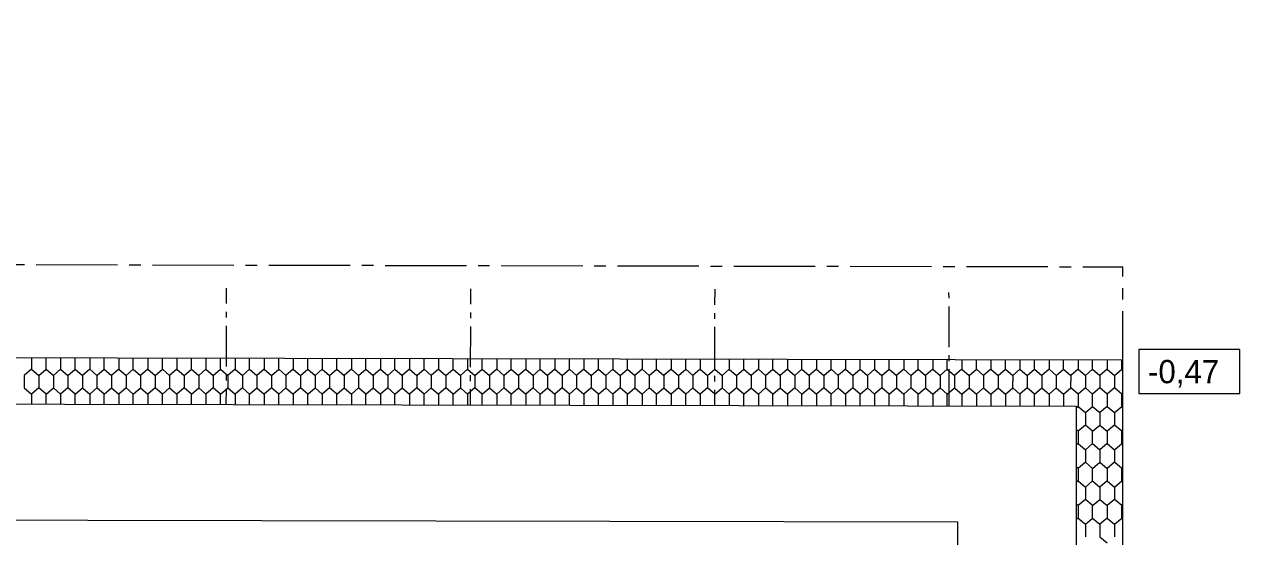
# Model space of a CAD drawing. Header units: millimetres. Extents: x 214.1 to 310.4, y 372.3 to 401.
# Drawn here: x 224.719 to 228.834, y 380.961 to 382.696 of the extents above; entities that cross this region are included whole.
import ezdxf

# ---------------------------------------------------------------- set-up
doc = ezdxf.new("R2010")
doc.units = ezdxf.units.MM
for name, color, linetype in [('PDF4_Krokve', 7, 'Continuous'), ('PDF4_KTZ_zatepleni', 7, 'Continuous'), ('PDF4_STĚNY', 7, 'Continuous'), ('PDF4_STŘECHA', 7, 'Continuous'), ('PDF4_Výšky', 7, 'Continuous'), ('PDF4_Šrafy', 7, 'Continuous')]:
    doc.layers.add(name, color=color, linetype=linetype)
doc.styles.add('PDF Arial', font='')
doc.styles.get('PDF Arial').set_extended_font_data('Arial')

msp = doc.modelspace()

# ---------------------------------------------------------------- linework, layer by layer
at = {"layer": 'PDF4_Krokve', "lineweight": 13}
for points in [[(225.4034, 381.7505), (225.4035, 381.8024)], [(226.2302, 381.7483), (226.2303, 381.8008), (226.2303, 381.8008)], [(226.2303, 381.8008), (226.2303, 381.8008)], [(227.0569, 381.7462), (227.0571, 381.7992), (227.0571, 381.7992)], [(227.0571, 381.7992), (227.0571, 381.7992)], [(227.8494, 381.7686), (227.8493, 381.7882)], [(225.4033, 381.7033), (225.4033, 381.7229)], [(226.23, 381.7011), (226.2301, 381.7208)], [(227.0568, 381.6989), (227.0569, 381.7186)], [(227.8498, 381.6032), (227.8494, 381.741)], [(225.4028, 381.5379), (225.4032, 381.6757)], [(226.2296, 381.5357), (226.23, 381.6735)], [(227.0564, 381.5336), (227.0567, 381.6714)], [(227.8499, 381.556), (227.8499, 381.5757)], [(225.4027, 381.4907), (225.4028, 381.5104)], [(226.2295, 381.4885), (226.2295, 381.5082)], [(227.0563, 381.4863), (227.0563, 381.506)], [(227.8503, 381.4039), (227.8503, 381.4039), (227.85, 381.5284)], [(225.4025, 381.4087), (225.4025, 381.4087), (225.4026, 381.4631)], [(226.2293, 381.4071), (226.2293, 381.4071), (226.2294, 381.4609)], [(227.056, 381.4055), (227.056, 381.4055), (227.0562, 381.4588)]]:
    msp.add_lwpolyline(points, dxfattribs=at)
for points in [[(225.4035, 381.8024), (225.4035, 381.8024)], [(227.8493, 381.7976), (227.8493, 381.7976)]]:
    msp.add_lwpolyline(points, close=True, dxfattribs=at)
at = {"layer": 'PDF4_KTZ_zatepleni', "lineweight": 13}
for points in [[(219.9181, 382.6962), (219.9242, 381.5771), (228.4379, 381.5602)], [(223.7628, 374.8755), (228.4378, 374.8755), (228.4379, 381.5602)]]:
    msp.add_lwpolyline(points, dxfattribs=at)
at = {"layer": 'PDF4_STĚNY', "lineweight": 13}
for points in [[(223.7583, 381.2388), (223.711, 381.2389), (223.711, 381.2389), (223.711, 381.2389), (223.7113, 381.4121), (223.7113, 381.4121), (228.2804, 381.4031)], [(228.2804, 381.4031), (228.2804, 380.081)], [(228.2804, 380.081), (228.178, 380.081), (228.178, 380.081), (228.178, 380.0889), (228.178, 380.0889), (227.8788, 380.0889), (227.8788, 380.0889), (227.8788, 381.0101), (227.8788, 381.0101), (224.3434, 381.0171), (224.3434, 381.0171), (224.3434, 381.0171), (224.3466, 378.0439)]]:
    msp.add_lwpolyline(points, dxfattribs=at)
at = {"layer": 'PDF4_STŘECHA', "lineweight": 13}
for points in [[(224.68, 381.8826), (224.7193, 381.8825)], [(224.7587, 381.8825), (225.0343, 381.8819)], [(225.0737, 381.8818), (225.113, 381.8818)], [(225.1524, 381.8817), (225.428, 381.8811)], [(225.4674, 381.8811), (225.5067, 381.881)], [(225.5461, 381.8809), (225.8217, 381.8804)], [(225.8611, 381.8803), (225.9004, 381.8802)], [(225.9398, 381.8801), (226.2154, 381.8796)], [(226.2548, 381.8795), (226.2941, 381.8794)], [(226.3335, 381.8793), (226.6091, 381.8788)], [(226.6485, 381.8787), (226.6878, 381.8786)], [(226.7272, 381.8786), (227.0028, 381.878)], [(227.0422, 381.8779), (227.0815, 381.8779)], [(227.1209, 381.8778), (227.3965, 381.8772)], [(227.4359, 381.8772), (227.4752, 381.8771)], [(227.5146, 381.877), (227.7902, 381.8765)], [(227.8296, 381.8764), (227.8689, 381.8763)], [(227.9083, 381.8762), (228.1839, 381.8757)], [(228.2233, 381.8756), (228.2626, 381.8755)], [(228.302, 381.8755), (228.4379, 381.8752), (228.4379, 381.8752)], [(228.4379, 381.8428), (228.4379, 381.8752), (228.4379, 381.8752)], [(228.4379, 381.764), (228.4379, 381.8034)], [(228.4379, 381.4491), (228.4379, 381.7247)], [(228.4379, 381.3703), (228.4379, 381.4097)], [(228.4379, 381.0554), (228.4379, 381.331)], [(228.4379, 380.9766), (228.4379, 381.016)]]:
    msp.add_lwpolyline(points, dxfattribs=at)
at = {"layer": 'PDF4_Výšky', "lineweight": 13}
msp.add_lwpolyline([(228.8335, 381.595), (228.4925, 381.595), (228.4925, 381.4464), (228.8335, 381.4464), (228.8335, 381.595)], close=True, dxfattribs=at)
at = {"layer": 'PDF4_Šrafy', "lineweight": 13}
for points in [[(224.7432, 381.5675), (224.7432, 381.5283), (224.7678, 381.5074), (224.7924, 381.5283), (224.7924, 381.5674)], [(224.8416, 381.5673), (224.8416, 381.5283), (224.8662, 381.5074), (224.8908, 381.5283), (224.8908, 381.5672)], [(224.94, 381.5671), (224.94, 381.5283), (224.9647, 381.5074), (224.9893, 381.5283), (224.9893, 381.567)], [(225.0385, 381.5669), (225.0385, 381.5283), (225.0631, 381.5074), (225.0877, 381.5283), (225.0877, 381.5669)], [(225.1369, 381.5668), (225.1369, 381.5283), (225.1615, 381.5074), (225.1861, 381.5283), (225.1861, 381.5667)], [(225.2353, 381.5666), (225.2353, 381.5283), (225.2599, 381.5074), (225.2845, 381.5283), (225.2845, 381.5665)], [(225.3337, 381.5664), (225.3337, 381.5283), (225.3584, 381.5074), (225.383, 381.5283), (225.383, 381.5663)], [(225.4322, 381.5662), (225.4322, 381.5283), (225.4568, 381.5074), (225.4814, 381.5283), (225.4814, 381.5661)], [(225.5306, 381.566), (225.5306, 381.5283), (225.5552, 381.5074), (225.5798, 381.5283), (225.5798, 381.5659)], [(225.629, 381.5658), (225.629, 381.5283), (225.6536, 381.5074), (225.6782, 381.5283), (225.6782, 381.5657)], [(225.7274, 381.5656), (225.7274, 381.5283), (225.7521, 381.5074), (225.7767, 381.5283), (225.7767, 381.5655)], [(225.8259, 381.5654), (225.8259, 381.5283), (225.8505, 381.5074), (225.8751, 381.5283), (225.8751, 381.5653)], [(225.9243, 381.5652), (225.9243, 381.5283), (225.9489, 381.5074), (225.9735, 381.5283), (225.9735, 381.5651)], [(226.0227, 381.565), (226.0227, 381.5283), (226.0473, 381.5074), (226.0719, 381.5283), (226.0719, 381.5649)], [(226.1211, 381.5648), (226.1211, 381.5283), (226.1458, 381.5074), (226.1704, 381.5283), (226.1704, 381.5647)], [(226.2196, 381.5646), (226.2196, 381.5283), (226.2442, 381.5074), (226.2688, 381.5283), (226.2688, 381.5645)], [(226.318, 381.5644), (226.318, 381.5283), (226.3426, 381.5074), (226.3672, 381.5283), (226.3672, 381.5643)], [(226.4164, 381.5642), (226.4164, 381.5283), (226.3918, 381.5074), (226.3918, 381.4864), (226.3918, 381.4653), (226.4164, 381.4444)], [(226.4164, 381.5283), (226.441, 381.5074), (226.4656, 381.5283), (226.4656, 381.5641)], [(226.5148, 381.564), (226.5148, 381.5283), (226.5395, 381.5074), (226.5641, 381.5283), (226.5641, 381.5639)], [(226.6133, 381.5638), (226.6133, 381.5283), (226.6379, 381.5074), (226.6625, 381.5283), (226.6625, 381.5637)], [(226.7117, 381.5636), (226.7117, 381.5283), (226.7363, 381.5074), (226.7609, 381.5283), (226.7609, 381.5635)], [(226.8101, 381.5634), (226.8101, 381.5283), (226.8347, 381.5074), (226.8593, 381.5283), (226.8593, 381.5633)], [(226.9085, 381.5633), (226.9085, 381.5283), (226.9332, 381.5074), (226.9578, 381.5283), (226.9578, 381.5632)], [(227.007, 381.5631), (227.007, 381.5283), (227.0316, 381.5074), (227.0562, 381.5283), (227.0562, 381.563)], [(227.1054, 381.5629), (227.1054, 381.5283), (227.13, 381.5074), (227.1546, 381.5283), (227.1546, 381.5628)], [(227.2038, 381.5627), (227.2038, 381.5283), (227.2284, 381.5074), (227.253, 381.5283), (227.253, 381.5626)], [(227.3022, 381.5625), (227.3022, 381.5283), (227.3269, 381.5074), (227.3515, 381.5283), (227.3515, 381.5624)], [(227.4007, 381.5623), (227.4007, 381.5283), (227.4253, 381.5074), (227.4499, 381.5283), (227.4499, 381.5622)], [(227.4991, 381.5621), (227.4991, 381.5283), (227.5237, 381.5074), (227.5483, 381.5283), (227.5483, 381.562)], [(227.5975, 381.5619), (227.5975, 381.5283), (227.6221, 381.5074), (227.6467, 381.5283)], [(227.6467, 381.5283), (227.6467, 381.5618)], [(227.696, 381.5617), (227.696, 381.5283), (227.7206, 381.5074), (227.7452, 381.5283), (227.7452, 381.5616)], [(227.7944, 381.5615), (227.7944, 381.5283), (227.819, 381.5074), (227.8436, 381.5283), (227.8436, 381.5614)], [(227.8928, 381.5613), (227.8928, 381.5283), (227.9174, 381.5074), (227.942, 381.5283), (227.942, 381.5612)], [(227.9912, 381.5611), (227.9912, 381.5283), (228.0158, 381.5074), (228.0404, 381.5283), (228.0404, 381.561)], [(228.0897, 381.5609), (228.0897, 381.5283), (228.1143, 381.5074), (228.1389, 381.5283), (228.1389, 381.5608)], [(228.1881, 381.5607), (228.1881, 381.5283), (228.2127, 381.5074), (228.2373, 381.5283), (228.2373, 381.5606)], [(228.2865, 381.5605), (228.2865, 381.5283), (228.3111, 381.5074), (228.3357, 381.5283), (228.3357, 381.5604)], [(228.3849, 381.5603), (228.3849, 381.5283), (228.4095, 381.5074), (228.4341, 381.5283), (228.4341, 381.5602)], [(224.7432, 381.5283), (224.7186, 381.5074), (224.7186, 381.4864), (224.7186, 381.4653), (224.7432, 381.4444), (224.7432, 381.4101)], [(224.7678, 381.5074), (224.7678, 381.4864)], [(224.7924, 381.5283), (224.817, 381.5074)], [(224.8416, 381.5283), (224.817, 381.5074), (224.817, 381.4864), (224.817, 381.4653)], [(224.8662, 381.5074), (224.8662, 381.4864)], [(224.8908, 381.5283), (224.9154, 381.5074)], [(224.94, 381.5283), (224.9154, 381.5074), (224.9154, 381.4864), (224.9154, 381.4653), (224.94, 381.4444)], [(224.9647, 381.5074), (224.9647, 381.4864)], [(224.9893, 381.5283), (225.0139, 381.5074)], [(225.0385, 381.5283), (225.0139, 381.5074), (225.0139, 381.4864), (225.0139, 381.4653), (225.0385, 381.4444)], [(225.0631, 381.5074), (225.0631, 381.4864)], [(225.0877, 381.5283), (225.1123, 381.5074)], [(225.1369, 381.5283), (225.1123, 381.5074), (225.1123, 381.4864), (225.1123, 381.4653), (225.1369, 381.4444)], [(225.1615, 381.5074), (225.1615, 381.4864)], [(225.1861, 381.5283), (225.2107, 381.5074)], [(225.2353, 381.5283), (225.2107, 381.5074), (225.2107, 381.4864), (225.2107, 381.4653), (225.2353, 381.4444)], [(225.2599, 381.5074), (225.2599, 381.4864)], [(225.2845, 381.5283), (225.3091, 381.5074)], [(225.3337, 381.5283), (225.3091, 381.5074), (225.3091, 381.4864), (225.3091, 381.4653), (225.3337, 381.4444)], [(225.3584, 381.5074), (225.3584, 381.4864)], [(225.383, 381.5283), (225.4076, 381.5074)], [(225.4322, 381.5283), (225.4076, 381.5074), (225.4076, 381.4864), (225.4076, 381.4653), (225.4322, 381.4444)], [(225.4568, 381.5074), (225.4568, 381.4864)], [(225.4814, 381.5283), (225.506, 381.5074)], [(225.5306, 381.5283), (225.506, 381.5074), (225.506, 381.4864), (225.506, 381.4653), (225.5306, 381.4444)], [(225.5552, 381.5074), (225.5552, 381.4864)], [(225.5798, 381.5283), (225.6044, 381.5074)], [(225.629, 381.5283), (225.6044, 381.5074), (225.6044, 381.4864), (225.6044, 381.4653), (225.629, 381.4444)], [(225.6536, 381.5074), (225.6536, 381.4864)], [(225.6782, 381.5283), (225.7028, 381.5074)], [(225.7274, 381.5283), (225.7028, 381.5074), (225.7028, 381.4864), (225.7028, 381.4653), (225.7274, 381.4444)], [(225.7521, 381.5074), (225.7521, 381.4864)], [(225.7767, 381.5283), (225.8013, 381.5074)], [(225.8259, 381.5283), (225.8013, 381.5074), (225.8013, 381.4864), (225.8013, 381.4653), (225.8259, 381.4444)], [(225.8505, 381.5074), (225.8505, 381.4864)], [(225.8751, 381.5283), (225.8997, 381.5074)], [(225.9243, 381.5283), (225.8997, 381.5074), (225.8997, 381.4864), (225.8997, 381.4653), (225.9243, 381.4444)], [(225.9489, 381.5074), (225.9489, 381.4864)], [(225.9735, 381.5283), (225.9981, 381.5074)], [(226.0227, 381.5283), (225.9981, 381.5074), (225.9981, 381.4864), (225.9981, 381.4653), (226.0227, 381.4444)], [(226.0473, 381.5074), (226.0473, 381.4864)], [(226.0719, 381.5283), (226.0965, 381.5074)], [(226.1211, 381.5283), (226.0965, 381.5074), (226.0965, 381.4864), (226.0965, 381.4653), (226.1211, 381.4444)], [(226.1458, 381.5074), (226.1458, 381.4864)], [(226.1704, 381.5283), (226.195, 381.5074)], [(226.2196, 381.5283), (226.195, 381.5074), (226.195, 381.4864), (226.195, 381.4653), (226.2196, 381.4444)], [(226.2442, 381.5074), (226.2442, 381.4864)], [(226.2688, 381.5283), (226.2934, 381.5074)], [(226.318, 381.5283), (226.2934, 381.5074), (226.2934, 381.4864), (226.2934, 381.4653), (226.318, 381.4444)], [(226.3426, 381.5074), (226.3426, 381.4864)], [(226.3672, 381.5283), (226.3918, 381.5074)], [(226.441, 381.5074), (226.441, 381.4864)], [(226.4656, 381.5283), (226.4902, 381.5074)], [(226.5148, 381.5283), (226.4902, 381.5074), (226.4902, 381.4864), (226.4902, 381.4653), (226.5148, 381.4444)], [(226.5395, 381.5074), (226.5395, 381.4864)], [(226.5641, 381.5283), (226.5887, 381.5074)], [(226.6133, 381.5283), (226.5887, 381.5074), (226.5887, 381.4864), (226.5887, 381.4653), (226.6133, 381.4444)], [(226.6379, 381.5074), (226.6379, 381.4864)], [(226.6625, 381.5283), (226.6871, 381.5074)], [(226.7117, 381.5283), (226.6871, 381.5074), (226.6871, 381.4864), (226.6871, 381.4653), (226.7117, 381.4444), (226.7117, 381.4062)], [(226.7363, 381.5074), (226.7363, 381.4864)], [(226.7609, 381.5283), (226.7855, 381.5074)], [(226.8101, 381.5283), (226.7855, 381.5074), (226.7855, 381.4864), (226.7855, 381.4653), (226.8101, 381.4444), (226.8101, 381.406)], [(226.8347, 381.5074), (226.8347, 381.4864)], [(226.8593, 381.5283), (226.8839, 381.5074)], [(226.9085, 381.5283), (226.8839, 381.5074), (226.8839, 381.4864), (226.8839, 381.4653), (226.9085, 381.4444), (226.9085, 381.4058)], [(226.9332, 381.5074), (226.9332, 381.4864)], [(226.9578, 381.5283), (226.9824, 381.5074)], [(227.007, 381.5283), (226.9824, 381.5074), (226.9824, 381.4864), (226.9824, 381.4653), (227.007, 381.4444), (227.007, 381.4056)], [(227.0316, 381.5074), (227.0316, 381.4864)], [(227.0562, 381.5283), (227.0808, 381.5074)], [(227.1054, 381.5283), (227.0808, 381.5074), (227.0808, 381.4864), (227.0808, 381.4653), (227.1054, 381.4444), (227.1054, 381.4054)], [(227.13, 381.5074), (227.13, 381.4864)], [(227.1546, 381.5283), (227.1792, 381.5074)], [(227.2038, 381.5283), (227.1792, 381.5074), (227.1792, 381.4864), (227.1792, 381.4653), (227.2038, 381.4444), (227.2038, 381.4052)], [(227.2284, 381.5074), (227.2284, 381.4864)], [(227.253, 381.5283), (227.2776, 381.5074)], [(227.3022, 381.5283), (227.2776, 381.5074), (227.2776, 381.4864), (227.2776, 381.4653), (227.3022, 381.4444), (227.3022, 381.405)], [(227.3269, 381.5074), (227.3269, 381.4864)], [(227.3515, 381.5283), (227.3761, 381.5074)], [(227.4007, 381.5283), (227.3761, 381.5074), (227.3761, 381.4864), (227.3761, 381.4653), (227.4007, 381.4444), (227.4007, 381.4048)], [(227.4253, 381.5074), (227.4253, 381.4864)], [(227.4499, 381.5283), (227.4745, 381.5074)], [(227.4991, 381.5283), (227.4745, 381.5074), (227.4745, 381.4864), (227.4745, 381.4653), (227.4991, 381.4444), (227.4991, 381.4046)], [(227.5237, 381.5074), (227.5237, 381.4864)], [(227.5483, 381.5283), (227.5729, 381.5074)], [(227.5975, 381.5283), (227.5729, 381.5074), (227.5729, 381.4864), (227.5729, 381.4653), (227.5975, 381.4444), (227.5975, 381.4044)], [(227.6221, 381.5074), (227.6221, 381.4864)], [(227.6467, 381.5283), (227.6713, 381.5074)], [(227.696, 381.5283), (227.6713, 381.5074), (227.6713, 381.4864), (227.6713, 381.4653), (227.696, 381.4444), (227.696, 381.4042)], [(227.7206, 381.5074), (227.7206, 381.4864)], [(227.7452, 381.5283), (227.7698, 381.5074)], [(227.7944, 381.5283), (227.7698, 381.5074), (227.7698, 381.4864), (227.7698, 381.4653), (227.7944, 381.4444), (227.819, 381.4653)], [(227.819, 381.5074), (227.819, 381.4864)], [(227.8436, 381.5283), (227.8682, 381.5074)], [(227.8928, 381.5283), (227.8682, 381.5074), (227.8682, 381.4864), (227.8682, 381.4653), (227.8928, 381.4444), (227.9174, 381.4653), (227.942, 381.4444), (227.942, 381.4037)], [(227.9174, 381.5074), (227.9174, 381.4864)], [(227.942, 381.5283), (227.9666, 381.5074)], [(227.9912, 381.5283), (227.9666, 381.5074), (227.9666, 381.4864), (227.9666, 381.4653), (227.9912, 381.4444), (228.0158, 381.4653), (228.0404, 381.4444), (228.0404, 381.4035)], [(228.0158, 381.5074), (228.0158, 381.4864)], [(228.0404, 381.5283), (228.065, 381.5074), (228.065, 381.4864)], [(228.0897, 381.5283), (228.065, 381.5074)], [(228.1143, 381.5074), (228.1143, 381.4864)], [(228.1389, 381.5283), (228.1635, 381.5074)], [(228.1881, 381.5283), (228.1635, 381.5074), (228.1635, 381.4864), (228.1635, 381.4653), (228.1881, 381.4444), (228.2127, 381.4653), (228.2373, 381.4444), (228.2373, 381.4031)], [(228.2127, 381.5074), (228.2127, 381.4864)], [(228.2373, 381.5283), (228.2619, 381.5074)], [(228.2865, 381.5283), (228.2619, 381.5074)], [(228.2619, 381.5074), (228.2619, 381.4864)], [(228.3111, 381.5074), (228.3111, 381.4864)], [(228.3357, 381.5283), (228.3603, 381.5074)], [(228.3849, 381.5283), (228.3603, 381.5074), (228.3603, 381.4864)], [(228.4095, 381.5074), (228.4095, 381.4864)], [(228.4341, 381.5283), (228.4379, 381.5252)], [(224.7924, 381.4444), (224.7678, 381.4653), (224.7432, 381.4444)], [(224.7678, 381.4864), (224.7678, 381.4653)], [(224.7924, 381.4444), (224.817, 381.4653)], [(224.8416, 381.4444), (224.817, 381.4653)], [(224.8908, 381.4444), (224.8662, 381.4653), (224.8416, 381.4444)], [(224.8662, 381.4864), (224.8662, 381.4653)], [(224.8908, 381.4444), (224.9154, 381.4653)], [(224.9893, 381.4444), (224.9647, 381.4653), (224.94, 381.4444)], [(224.9647, 381.4864), (224.9647, 381.4653)], [(224.9893, 381.4444), (225.0139, 381.4653)], [(225.0877, 381.4444), (225.0631, 381.4653), (225.0385, 381.4444)], [(225.0631, 381.4864), (225.0631, 381.4653)], [(225.0877, 381.4444), (225.1123, 381.4653)], [(225.1861, 381.4444), (225.1615, 381.4653), (225.1369, 381.4444)], [(225.1615, 381.4864), (225.1615, 381.4653)], [(225.1861, 381.4444), (225.2107, 381.4653)], [(225.2845, 381.4444), (225.2599, 381.4653), (225.2353, 381.4444)], [(225.2599, 381.4864), (225.2599, 381.4653)], [(225.2845, 381.4444), (225.3091, 381.4653)], [(225.3584, 381.4653), (225.3337, 381.4444)], [(225.3584, 381.4864), (225.3584, 381.4653)], [(225.383, 381.4444), (225.3584, 381.4653)], [(225.383, 381.4444), (225.4076, 381.4653)], [(225.4814, 381.4444), (225.4568, 381.4653), (225.4322, 381.4444)], [(225.4568, 381.4864), (225.4568, 381.4653)], [(225.4814, 381.4444), (225.506, 381.4653)], [(225.5798, 381.4444), (225.5552, 381.4653), (225.5306, 381.4444)], [(225.5552, 381.4864), (225.5552, 381.4653)], [(225.5798, 381.4444), (225.6044, 381.4653)], [(225.6782, 381.4444), (225.6536, 381.4653), (225.629, 381.4444)], [(225.6536, 381.4864), (225.6536, 381.4653)], [(225.6782, 381.4444), (225.7028, 381.4653)], [(225.7767, 381.4444), (225.7521, 381.4653), (225.7274, 381.4444)], [(225.7521, 381.4864), (225.7521, 381.4653)], [(225.7767, 381.4444), (225.8013, 381.4653)], [(225.8751, 381.4444), (225.8505, 381.4653), (225.8259, 381.4444)], [(225.8505, 381.4864), (225.8505, 381.4653)], [(225.8751, 381.4444), (225.8997, 381.4653)], [(225.9735, 381.4444), (225.9489, 381.4653), (225.9243, 381.4444)], [(225.9489, 381.4864), (225.9489, 381.4653)], [(225.9735, 381.4444), (225.9981, 381.4653)], [(226.0719, 381.4444), (226.0473, 381.4653), (226.0227, 381.4444)], [(226.0473, 381.4864), (226.0473, 381.4653)], [(226.0719, 381.4444), (226.0965, 381.4653)], [(226.1704, 381.4444), (226.1458, 381.4653), (226.1211, 381.4444)], [(226.1458, 381.4864), (226.1458, 381.4653)], [(226.1704, 381.4444), (226.195, 381.4653)], [(226.2688, 381.4444), (226.2442, 381.4653), (226.2196, 381.4444)], [(226.2442, 381.4864), (226.2442, 381.4653)], [(226.2688, 381.4444), (226.2934, 381.4653)], [(226.3672, 381.4444), (226.3426, 381.4653), (226.318, 381.4444)], [(226.3426, 381.4864), (226.3426, 381.4653)], [(226.3672, 381.4444), (226.3918, 381.4653)], [(226.4656, 381.4444), (226.441, 381.4653), (226.4164, 381.4444)], [(226.441, 381.4864), (226.441, 381.4653)], [(226.4656, 381.4444), (226.4902, 381.4653)], [(226.5641, 381.4444), (226.5395, 381.4653), (226.5148, 381.4444)], [(226.5395, 381.4864), (226.5395, 381.4653)], [(226.5641, 381.4444), (226.5887, 381.4653)], [(226.6625, 381.4444), (226.6379, 381.4653), (226.6133, 381.4444)], [(226.6379, 381.4864), (226.6379, 381.4653)], [(226.6625, 381.4444), (226.6871, 381.4653)], [(226.7609, 381.4444), (226.7363, 381.4653), (226.7117, 381.4444)], [(226.7363, 381.4864), (226.7363, 381.4653)], [(226.7609, 381.4444), (226.7855, 381.4653)], [(226.8593, 381.4444), (226.8347, 381.4653), (226.8101, 381.4444)], [(226.8347, 381.4864), (226.8347, 381.4653)], [(226.8593, 381.4444), (226.8839, 381.4653)], [(226.9578, 381.4444), (226.9332, 381.4653), (226.9085, 381.4444)], [(226.9332, 381.4864), (226.9332, 381.4653)], [(226.9578, 381.4444), (226.9824, 381.4653)], [(227.0562, 381.4444), (227.0316, 381.4653), (227.007, 381.4444)], [(227.0316, 381.4864), (227.0316, 381.4653)], [(227.0562, 381.4444), (227.0808, 381.4653)], [(227.1546, 381.4444), (227.13, 381.4653), (227.1054, 381.4444)], [(227.13, 381.4864), (227.13, 381.4653)], [(227.1546, 381.4444), (227.1792, 381.4653)], [(227.253, 381.4444), (227.2284, 381.4653), (227.2038, 381.4444)], [(227.2284, 381.4864), (227.2284, 381.4653)], [(227.253, 381.4444), (227.2776, 381.4653)], [(227.3515, 381.4444), (227.3269, 381.4653), (227.3022, 381.4444)], [(227.3269, 381.4864), (227.3269, 381.4653)], [(227.3515, 381.4444), (227.3761, 381.4653)], [(227.4499, 381.4444), (227.4253, 381.4653), (227.4007, 381.4444)], [(227.4253, 381.4864), (227.4253, 381.4653)], [(227.4499, 381.4444), (227.4745, 381.4653)], [(227.5483, 381.4444), (227.5237, 381.4653), (227.4991, 381.4444)], [(227.5237, 381.4864), (227.5237, 381.4653)], [(227.5483, 381.4444), (227.5729, 381.4653)], [(227.6467, 381.4444), (227.6221, 381.4653), (227.5975, 381.4444)], [(227.6221, 381.4864), (227.6221, 381.4653)], [(227.6467, 381.4444), (227.6713, 381.4653)], [(227.7452, 381.4444), (227.7206, 381.4653), (227.696, 381.4444)], [(227.7206, 381.4864), (227.7206, 381.4653)], [(227.7452, 381.4444), (227.7698, 381.4653)], [(227.819, 381.4864), (227.819, 381.4653)], [(227.8436, 381.4444), (227.819, 381.4653)], [(227.8436, 381.4444), (227.8682, 381.4653)], [(227.9174, 381.4864), (227.9174, 381.4653)], [(227.942, 381.4444), (227.9666, 381.4653)], [(228.0158, 381.4864), (228.0158, 381.4653)], [(228.0404, 381.4444), (228.065, 381.4653)], [(228.1389, 381.4033), (228.1389, 381.4444), (228.1143, 381.4653), (228.0897, 381.4444), (228.065, 381.4653), (228.065, 381.4864)], [(228.1143, 381.4864), (228.1143, 381.4653)], [(228.1389, 381.4444), (228.1635, 381.4653)], [(228.2127, 381.4864), (228.2127, 381.4653)], [(228.2373, 381.4444), (228.2619, 381.4653)], [(228.2865, 381.4444), (228.2865, 381.4023), (228.3111, 381.3814), (228.3357, 381.4023), (228.3357, 381.4444), (228.3111, 381.4653), (228.2865, 381.4444), (228.2619, 381.4653), (228.2619, 381.4864)], [(228.3111, 381.4864), (228.3111, 381.4653)], [(228.3849, 381.4444), (228.3603, 381.4653), (228.3357, 381.4444)], [(228.3603, 381.4864), (228.3603, 381.4653)], [(228.4095, 381.4864), (228.4095, 381.4653)], [(224.7924, 381.41), (224.7924, 381.4444)], [(224.8416, 381.4444), (224.8416, 381.4099)], [(224.8908, 381.4098), (224.8908, 381.4444)], [(224.94, 381.4444), (224.94, 381.4097)], [(224.9893, 381.4096), (224.9893, 381.4444)], [(225.0385, 381.4444), (225.0385, 381.4095)], [(225.0877, 381.4094), (225.0877, 381.4444)], [(225.1369, 381.4444), (225.1369, 381.4093)], [(225.1861, 381.4092), (225.1861, 381.4444)], [(225.2353, 381.4444), (225.2353, 381.4091)], [(225.2845, 381.409), (225.2845, 381.4444)], [(225.3337, 381.4444), (225.3337, 381.4089)], [(225.383, 381.4088), (225.383, 381.4444)], [(225.4322, 381.4444), (225.4322, 381.4087)], [(225.4814, 381.4086), (225.4814, 381.4444)], [(225.5306, 381.4444), (225.5306, 381.4085)], [(225.5798, 381.4084), (225.5798, 381.4444)], [(225.629, 381.4444), (225.629, 381.4083)], [(225.6782, 381.4082), (225.6782, 381.4444)], [(225.7274, 381.4444), (225.7274, 381.4081)], [(225.7767, 381.408), (225.7767, 381.4444)], [(225.8259, 381.4444), (225.8259, 381.4079)], [(225.8751, 381.4078), (225.8751, 381.4444)], [(225.9243, 381.4444), (225.9243, 381.4077)], [(225.9735, 381.4076), (225.9735, 381.4444)], [(226.0227, 381.4444), (226.0227, 381.4075)], [(226.0719, 381.4074), (226.0719, 381.4444)], [(226.1211, 381.4444), (226.1211, 381.4073)], [(226.1704, 381.4072), (226.1704, 381.4444)], [(226.2196, 381.4444), (226.2196, 381.4071)], [(226.2688, 381.407), (226.2688, 381.4444)], [(226.318, 381.4444), (226.318, 381.4069)], [(226.3672, 381.4068), (226.3672, 381.4444)], [(226.4164, 381.4444), (226.4164, 381.4067)], [(226.4656, 381.4066), (226.4656, 381.4444)], [(226.5148, 381.4444), (226.5148, 381.4065)], [(226.5641, 381.4065), (226.5641, 381.4444)], [(226.6133, 381.4444), (226.6133, 381.4064)], [(226.6625, 381.4063), (226.6625, 381.4444)], [(226.7609, 381.4061), (226.7609, 381.4444)], [(226.8593, 381.4059), (226.8593, 381.4444)], [(226.9578, 381.4057), (226.9578, 381.4444)], [(227.0562, 381.4055), (227.0562, 381.4444)], [(227.1546, 381.4053), (227.1546, 381.4444)], [(227.253, 381.4051), (227.253, 381.4444)], [(227.3515, 381.4049), (227.3515, 381.4444)], [(227.4499, 381.4047), (227.4499, 381.4444)], [(227.5483, 381.4045), (227.5483, 381.4444)], [(227.6467, 381.4043), (227.6467, 381.4444)], [(227.7452, 381.4041), (227.7452, 381.4444)], [(227.7944, 381.4444), (227.7944, 381.404)], [(227.8436, 381.4039), (227.8436, 381.4444)], [(227.8928, 381.4444), (227.8928, 381.4038)], [(227.9912, 381.4444), (227.9912, 381.4036)], [(228.0897, 381.4444), (228.0897, 381.4034)], [(228.1881, 381.4444), (228.1881, 381.4032)], [(228.4341, 381.4444), (228.4379, 381.4476)], [(228.2865, 381.4023), (228.2804, 381.3971)], [(228.3111, 381.3814), (228.3111, 381.3604)], [(228.3357, 381.4023), (228.3603, 381.3814)], [(228.3849, 381.4023), (228.3603, 381.3814), (228.3603, 381.3604), (228.3603, 381.3393), (228.3849, 381.3184)], [(228.4095, 381.3814), (228.4095, 381.3604)], [(228.4341, 381.4023), (228.4379, 381.3992)], [(228.3357, 381.3184), (228.3111, 381.3393), (228.2865, 381.3184)], [(228.2865, 381.3184), (228.2865, 381.2764), (228.3111, 381.2554), (228.3357, 381.2764), (228.3357, 381.3184), (228.3603, 381.3393)], [(228.3111, 381.3604), (228.3111, 381.3393)], [(228.4341, 381.3184), (228.4095, 381.3393), (228.3849, 381.3184)], [(228.4095, 381.3604), (228.4095, 381.3393)], [(228.2865, 381.3184), (228.2804, 381.3236)], [(228.3849, 381.3184), (228.3849, 381.2764), (228.4095, 381.2554), (228.4341, 381.2764), (228.4341, 381.3184)], [(228.4341, 381.3184), (228.4379, 381.3216)], [(228.2865, 381.2764), (228.2804, 381.2712)], [(228.3111, 381.2554), (228.3111, 381.2344)], [(228.3357, 381.2764), (228.3603, 381.2554)], [(228.3849, 381.2764), (228.3603, 381.2554), (228.3603, 381.2344), (228.3603, 381.2134), (228.3849, 381.1924)], [(228.4095, 381.2554), (228.4095, 381.2344)], [(228.4341, 381.2764), (228.4379, 381.2732)], [(228.3357, 381.1924), (228.3111, 381.2134), (228.2865, 381.1924)], [(228.2865, 381.1924), (228.2865, 381.1504), (228.3111, 381.1295), (228.3357, 381.1504), (228.3357, 381.1924), (228.3603, 381.2134)], [(228.3111, 381.2344), (228.3111, 381.2134)], [(228.4341, 381.1924), (228.4095, 381.2134), (228.3849, 381.1924)], [(228.4095, 381.2344), (228.4095, 381.2134)], [(228.2865, 381.1924), (228.2804, 381.1976)], [(228.3849, 381.1924), (228.3849, 381.1504), (228.4095, 381.1295), (228.4341, 381.1504), (228.4341, 381.1924)], [(228.4341, 381.1924), (228.4379, 381.1956)], [(228.2865, 381.1504), (228.2804, 381.1452)], [(228.3111, 381.1295), (228.3111, 381.1084)], [(228.3357, 381.1504), (228.3603, 381.1295)], [(228.3849, 381.1504), (228.3603, 381.1295), (228.3603, 381.1084), (228.3603, 381.0874), (228.3849, 381.0665)], [(228.4095, 381.1295), (228.4095, 381.1084)], [(228.4341, 381.1504), (228.4379, 381.1472)], [(228.3357, 381.0665), (228.3111, 381.0874), (228.2865, 381.0665)], [(228.2865, 381.0665), (228.2865, 381.0244), (228.3111, 381.0035), (228.3357, 381.0244), (228.3357, 381.0665), (228.3603, 381.0874)], [(228.3111, 381.1084), (228.3111, 381.0874)], [(228.4341, 381.0665), (228.4095, 381.0874), (228.3849, 381.0665)], [(228.4095, 381.1084), (228.4095, 381.0874)], [(228.2865, 381.0665), (228.2804, 381.0717)], [(228.3849, 381.0665), (228.3849, 381.0244), (228.4095, 381.0035), (228.4341, 381.0244), (228.4341, 381.0665)], [(228.4341, 381.0665), (228.4379, 381.0696)], [(228.2865, 381.0244), (228.2804, 381.0192)], [(228.3111, 381.0035), (228.3111, 380.9824)], [(228.3357, 381.0244), (228.3603, 381.0035)], [(228.3849, 381.0244), (228.3603, 381.0035), (228.3603, 380.9824), (228.3603, 380.9614), (228.3849, 380.9405)], [(228.4095, 381.0035), (228.4095, 380.9824)], [(228.4341, 381.0244), (228.4379, 381.0212)], [(228.3111, 380.9824), (228.3111, 380.9614)], [(228.4095, 380.9824), (228.4095, 380.9614)]]:
    msp.add_lwpolyline(points, dxfattribs=at)
msp.add_lwpolyline([(228.4341, 381.4444), (228.4095, 381.4653), (228.3849, 381.4444), (228.3849, 381.4023), (228.4095, 381.3814), (228.4341, 381.4023)], close=True, dxfattribs=at)

# ---------------------------------------------------------------- texts
at = {"layer": 'PDF4_Výšky', "insert": (228.5232, 381.4663), "char_height": 0.078754, "attachment_point": 7, "style": 'PDF Arial'}
msp.add_mtext('\\W0.960384;-0,47', dxfattribs=at)

doc.saveas('drawing.dxf')
